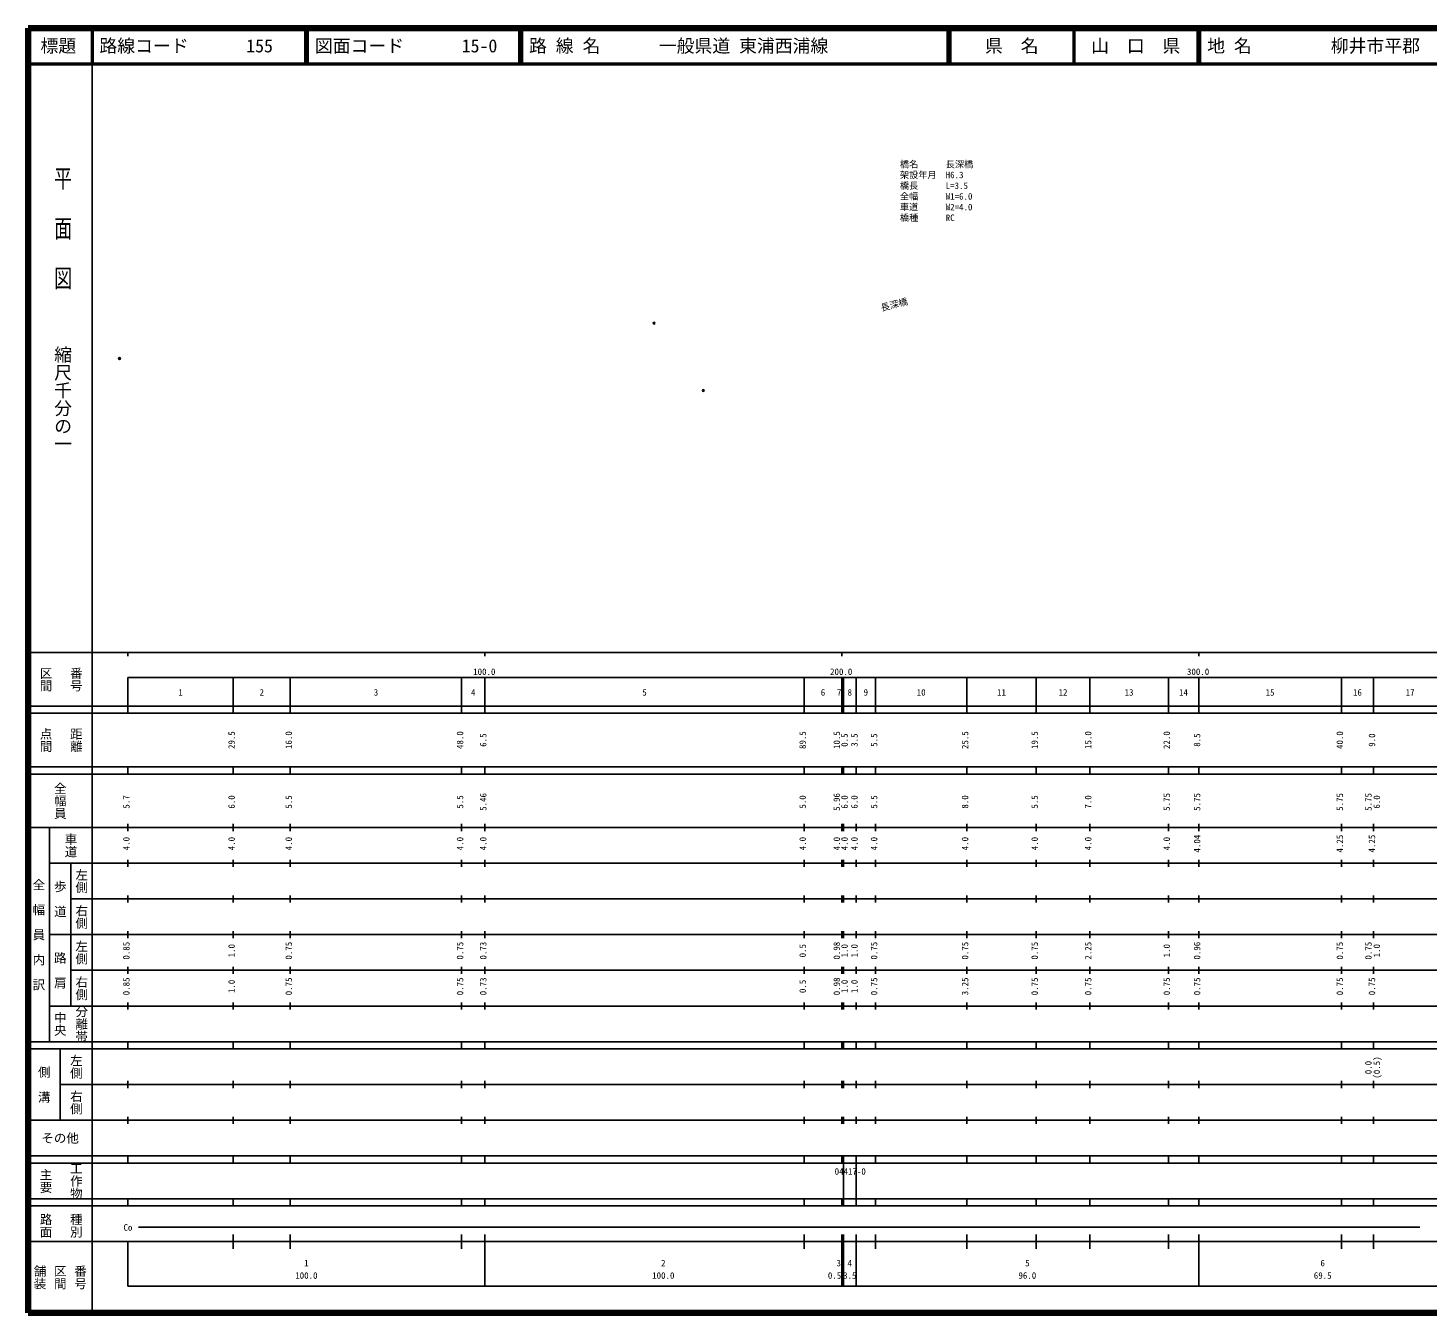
# Model space of a CAD drawing. Units: millimetres on the paper. Extents: x 40 to 680, y 20 to 380.
# Drawn here: x 40 to 432.3, y 20 to 380 of the extents above; entities that cross this region are included whole.
import ezdxf
from ezdxf.enums import TextEntityAlignment as Align

# ---------------------------------------------------------------- set-up
doc = ezdxf.new("R2010")
doc.units = ezdxf.units.MM
doc.header["$PDMODE"] = 32
doc.header["$PDSIZE"] = 0.5
for name, color, linetype in [('M-OTRS', 6, 'Continuous'), ('M-STR-HTXT', 7, 'Continuous'), ('M-STR-STR1', 1, 'Continuous'), ('M-TTL-TXT', 7, 'Continuous')]:
    doc.layers.add(name, color=color, linetype=linetype)
for name, color, linetype, lineweight in [('M-TTL', 2, 'Continuous', 140), ('M-TTL-BAND', 7, 'Continuous', 25), ('M-TTL-LINE', 7, 'Continuous', 50)]:
    doc.layers.add(name, color=color, linetype=linetype, lineweight=lineweight)
doc.styles.add('@ＭＳ ゴシック', font='')
doc.styles.add('ＭＳ ゴシック', font='')
doc.styles.get('@ＭＳ ゴシック').set_extended_font_data('@MS Gothic')
doc.styles.get('ＭＳ ゴシック').set_extended_font_data('MS Gothic')

msp = doc.modelspace()

# ---------------------------------------------------------------- linework, layer by layer
at = {"layer": 'M-OTRS'}
for p in [(215.386, 297.3), (65.65, 287.406), (229.223, 278.448)]:
    msp.add_point(p, dxfattribs=at)
at = {"layer": 'M-TTL'}
for p, q in [((40, 380), (40, 20)), ((680, 380), (40, 380)), ((40, 20), (680, 20))]:
    msp.add_line(p, q, dxfattribs=at)
at = {"layer": 'M-TTL-BAND'}
for p, q in [((58, 370), (58, 20)), ((40, 205), (579, 205)), ((68, 205), (68, 204)), ((168, 205), (168, 204)), ((268, 205), (268, 204)), ((368, 205), (368, 204)), ((68, 198), (579, 198)), ((68, 198), (68, 188)), ((97.5, 188), (97.5, 198)), ((113.5, 188), (113.5, 198)), ((161.5, 188), (161.5, 198)), ((168, 188), (168, 198)), ((257.5, 188), (257.5, 198)), ((268, 188), (268, 198)), ((268.5, 188), (268.5, 198)), ((272, 188), (272, 198)), ((277.5, 188), (277.5, 198)), ((303, 188), (303, 198)), ((322.5, 188), (322.5, 198)), ((337.5, 188), (337.5, 198)), ((359.5, 188), (359.5, 198)), ((368, 188), (368, 198)), ((408, 188), (408, 198)), ((417, 188), (417, 198)), ((40, 190), (579, 190)), ((40, 188), (579, 188)), ((40, 173), (579, 173)), ((68, 171), (68, 173)), ((97.5, 171), (97.5, 173)), ((113.5, 171), (113.5, 173)), ((161.5, 171), (161.5, 173)), ((168, 171), (168, 173)), ((257.5, 171), (257.5, 173)), ((268, 171), (268, 173)), ((268.5, 171), (268.5, 173)), ((272, 171), (272, 173)), ((277.5, 171), (277.5, 173)), ((303, 171), (303, 173)), ((322.5, 171), (322.5, 173)), ((337.5, 171), (337.5, 173)), ((359.5, 171), (359.5, 173)), ((368, 171), (368, 173)), ((408, 171), (408, 173)), ((417, 171), (417, 173)), ((40, 171), (579, 171)), ((68, 155), (68, 157)), ((97.5, 155), (97.5, 157)), ((113.5, 155), (113.5, 157)), ((161.5, 155), (161.5, 157)), ((168, 155), (168, 157)), ((257.5, 155), (257.5, 157)), ((268, 155), (268, 157)), ((268.5, 155), (268.5, 157)), ((272, 155), (272, 157)), ((277.5, 155), (277.5, 157)), ((303, 155), (303, 157)), ((322.5, 155), (322.5, 157)), ((337.5, 155), (337.5, 157)), ((359.5, 155), (359.5, 157)), ((368, 155), (368, 157)), ((408, 155), (408, 157)), ((417, 155), (417, 157)), ((40, 156), (579, 156)), ((46, 96), (46, 156)), ((46, 146), (579, 146)), ((52, 146), (52, 106)), ((68, 145), (68, 147)), ((97.5, 145), (97.5, 147)), ((113.5, 145), (113.5, 147)), ((161.5, 145), (161.5, 147)), ((168, 145), (168, 147)), ((257.5, 145), (257.5, 147)), ((268, 145), (268, 147)), ((268.5, 145), (268.5, 147)), ((272, 145), (272, 147)), ((277.5, 145), (277.5, 147)), ((303, 145), (303, 147)), ((322.5, 145), (322.5, 147)), ((337.5, 145), (337.5, 147)), ((359.5, 145), (359.5, 147)), ((368, 145), (368, 147)), ((408, 145), (408, 147)), ((417, 145), (417, 147)), ((52, 136), (579, 136)), ((68, 135), (68, 137)), ((97.5, 135), (97.5, 137)), ((113.5, 135), (113.5, 137)), ((161.5, 135), (161.5, 137)), ((168, 135), (168, 137)), ((257.5, 135), (257.5, 137)), ((268, 135), (268, 137)), ((268.5, 135), (268.5, 137)), ((272, 135), (272, 137)), ((277.5, 135), (277.5, 137)), ((303, 135), (303, 137)), ((322.5, 135), (322.5, 137)), ((337.5, 135), (337.5, 137)), ((359.5, 135), (359.5, 137)), ((368, 135), (368, 137)), ((408, 135), (408, 137)), ((417, 135), (417, 137)), ((46, 126), (579, 126)), ((68, 125), (68, 127)), ((97.5, 125), (97.5, 127)), ((113.5, 125), (113.5, 127)), ((161.5, 125), (161.5, 127)), ((168, 125), (168, 127)), ((257.5, 125), (257.5, 127)), ((268, 125), (268, 127)), ((268.5, 125), (268.5, 127)), ((272, 125), (272, 127)), ((277.5, 125), (277.5, 127)), ((303, 125), (303, 127)), ((322.5, 125), (322.5, 127)), ((337.5, 125), (337.5, 127)), ((359.5, 125), (359.5, 127)), ((368, 125), (368, 127)), ((408, 125), (408, 127)), ((417, 125), (417, 127)), ((52, 116), (579, 116)), ((68, 115), (68, 117)), ((97.5, 115), (97.5, 117)), ((113.5, 115), (113.5, 117)), ((161.5, 115), (161.5, 117)), ((168, 115), (168, 117)), ((257.5, 115), (257.5, 117)), ((268, 115), (268, 117)), ((268.5, 115), (268.5, 117)), ((272, 115), (272, 117)), ((277.5, 115), (277.5, 117)), ((303, 115), (303, 117)), ((322.5, 115), (322.5, 117)), ((337.5, 115), (337.5, 117)), ((359.5, 115), (359.5, 117)), ((368, 115), (368, 117)), ((408, 115), (408, 117)), ((417, 115), (417, 117)), ((46, 106), (579, 106)), ((68, 105), (68, 107)), ((97.5, 105), (97.5, 107)), ((113.5, 105), (113.5, 107)), ((161.5, 105), (161.5, 107)), ((168, 105), (168, 107)), ((257.5, 105), (257.5, 107)), ((268, 105), (268, 107)), ((268.5, 105), (268.5, 107)), ((272, 105), (272, 107)), ((277.5, 105), (277.5, 107)), ((303, 105), (303, 107)), ((322.5, 105), (322.5, 107)), ((337.5, 105), (337.5, 107)), ((359.5, 105), (359.5, 107)), ((368, 105), (368, 107)), ((408, 105), (408, 107)), ((417, 105), (417, 107)), ((40, 96), (579, 96)), ((68, 94), (68, 96)), ((97.5, 94), (97.5, 96)), ((113.5, 94), (113.5, 96)), ((161.5, 94), (161.5, 96)), ((168, 94), (168, 96)), ((257.5, 94), (257.5, 96)), ((268, 94), (268, 96)), ((268.5, 94), (268.5, 96)), ((272, 94), (272, 96)), ((277.5, 94), (277.5, 96)), ((303, 94), (303, 96)), ((322.5, 94), (322.5, 96)), ((337.5, 94), (337.5, 96)), ((359.5, 94), (359.5, 96)), ((368, 94), (368, 96)), ((408, 94), (408, 96)), ((417, 94), (417, 96)), ((40, 94), (579, 94)), ((49, 94), (49, 74)), ((49, 84), (579, 84)), ((68, 83), (68, 85)), ((97.5, 83), (97.5, 85)), ((113.5, 83), (113.5, 85)), ((161.5, 83), (161.5, 85)), ((168, 83), (168, 85)), ((257.5, 83), (257.5, 85)), ((268, 83), (268, 85)), ((268.5, 83), (268.5, 85)), ((272, 83), (272, 85)), ((277.5, 83), (277.5, 85)), ((303, 83), (303, 85)), ((322.5, 83), (322.5, 85)), ((337.5, 83), (337.5, 85)), ((359.5, 83), (359.5, 85)), ((368, 83), (368, 85)), ((408, 83), (408, 85)), ((417, 83), (417, 85)), ((68, 73), (68, 75)), ((97.5, 73), (97.5, 75)), ((113.5, 73), (113.5, 75)), ((161.5, 73), (161.5, 75)), ((168, 73), (168, 75)), ((257.5, 73), (257.5, 75)), ((268, 73), (268, 75)), ((268.5, 73), (268.5, 75)), ((272, 73), (272, 75)), ((277.5, 73), (277.5, 75)), ((303, 73), (303, 75)), ((322.5, 73), (322.5, 75)), ((337.5, 73), (337.5, 75)), ((359.5, 73), (359.5, 75)), ((368, 73), (368, 75)), ((408, 73), (408, 75)), ((417, 73), (417, 75)), ((40, 74), (579, 74)), ((40, 64), (579, 64)), ((68, 62), (68, 64)), ((97.5, 62), (97.5, 64)), ((113.5, 62), (113.5, 64)), ((161.5, 62), (161.5, 64)), ((168, 62), (168, 64)), ((257.5, 62), (257.5, 64)), ((268, 62), (268, 64)), ((268.5, 62), (268.5, 64)), ((272, 62), (272, 64)), ((277.5, 62), (277.5, 64)), ((303, 62), (303, 64)), ((322.5, 62), (322.5, 64)), ((337.5, 62), (337.5, 64)), ((359.5, 62), (359.5, 64)), ((368, 62), (368, 64)), ((408, 62), (408, 64)), ((417, 62), (417, 64)), ((40, 62), (579, 62)), ((268.5, 52), (268.5, 62)), ((272, 52), (272, 62)), ((40, 52), (579, 52)), ((68, 50), (68, 52)), ((97.5, 50), (97.5, 52)), ((113.5, 50), (113.5, 52)), ((161.5, 50), (161.5, 52)), ((168, 50), (168, 52)), ((257.5, 50), (257.5, 52)), ((268, 50), (268, 52)), ((268.5, 50), (268.5, 52)), ((272, 50), (272, 52)), ((277.5, 50), (277.5, 52)), ((303, 50), (303, 52)), ((322.5, 50), (322.5, 52)), ((337.5, 50), (337.5, 52)), ((359.5, 50), (359.5, 52)), ((368, 50), (368, 52)), ((408, 50), (408, 52)), ((417, 50), (417, 52)), ((40, 50), (579, 50)), ((71, 44), (430, 44)), ((40, 40), (579, 40)), ((68, 40), (68, 27.5)), ((97.5, 38), (97.5, 42)), ((113.5, 38), (113.5, 42)), ((161.5, 38), (161.5, 42)), ((168, 27.5), (168, 42)), ((257.5, 38), (257.5, 42)), ((268, 27.5), (268, 42)), ((268.5, 27.5), (268.5, 42)), ((272, 27.5), (272, 42)), ((277.5, 38), (277.5, 42)), ((303, 38), (303, 42)), ((322.5, 38), (322.5, 42)), ((337.5, 38), (337.5, 42)), ((359.5, 38), (359.5, 42)), ((368, 27.5), (368, 42)), ((408, 38), (408, 42)), ((417, 38), (417, 42)), ((68, 27.5), (579, 27.5))]:
    msp.add_line(p, q, dxfattribs=at)
at = {"layer": 'M-TTL-LINE'}
for p, q in [((58, 380), (58, 370)), ((117.75, 380), (117.75, 370)), ((118.25, 380), (118.25, 370)), ((177.75, 380), (177.75, 370)), ((178.25, 380), (178.25, 370)), ((297.75, 380), (297.75, 370)), ((298.25, 380), (298.25, 370)), ((333, 380), (333, 370)), ((367.75, 380), (367.75, 370)), ((368.25, 380), (368.25, 370)), ((40, 370), (680, 370))]:
    msp.add_line(p, q, dxfattribs=at)

# ---------------------------------------------------------------- texts
at = {"layer": 'M-STR-HTXT', "style": 'ＭＳ ゴシック'}
for s, p in [('橋名\u3000\u3000\u3000長深橋', (284.296, 340.368)), ('架設年月\u3000H6.3', (284.296, 337.368)), ('橋長\u3000\u3000\u3000L=3.5', (284.296, 334.368)), ('全幅\u3000\u3000\u3000W1=6.0', (284.296, 331.368)), ('車道\u3000\u3000\u3000W2=4.0', (284.296, 328.368)), ('橋種\u3000\u3000\u3000RC', (284.296, 325.368))]:
    msp.add_text(s, height=1.833, dxfattribs=at).set_placement(p, align=Align.BOTTOM_LEFT)
at = {"layer": 'M-STR-STR1', "style": 'ＭＳ ゴシック'}
msp.add_text('長深橋', height=1.833, rotation=14.541, dxfattribs=at).set_placement((279.331, 300.127), align=Align.BOTTOM_LEFT)
at = {"layer": 'M-TTL-BAND', "style": '@ＭＳ ゴシック', "width": 1.4}
msp.add_text('平  面  図', height=3.666, rotation=270, dxfattribs=at).set_placement((49.777, 306.475), align=Align.MIDDLE_RIGHT)
at = {"layer": 'M-TTL-BAND', "style": '@ＭＳ ゴシック'}
msp.add_text('縮尺千分の一', height=3.666, rotation=270, dxfattribs=at).set_placement((49.777, 261.03), align=Align.MIDDLE_RIGHT)
for s, p in [('区間', (45, 197.5)), ('番号', (53.5, 197.5)), ('点間', (45, 180.5)), ('距離', (53.5, 180.5)), ('全幅員', (49, 163.5)), ('車道', (52, 151)), ('全\u3000幅\u3000員\u3000内\u3000訳', (43, 126)), ('左側', (55, 141)), ('歩\u3000道', (49, 136)), ('右側', (55, 131)), ('左側', (55, 121)), ('路\u3000肩', (49, 116)), ('右側', (55, 111)), ('分離帯', (55, 101)), ('中央', (49, 101)), ('左側', (53.5, 89)), ('側\u3000溝', (44.5, 84)), ('右側', (53.5, 79)), ('主要', (45, 57)), ('工作物', (53.5, 57)), ('路面', (45, 44.5)), ('種別', (53.5, 44.5)), ('舗装', (43.333, 30)), ('区間', (49, 30)), ('番号', (54.667, 30))]:
    msp.add_text(s, height=2.566, rotation=270, dxfattribs=at).set_placement(p, align=Align.MIDDLE_CENTER)
at = {"layer": 'M-TTL-BAND', "style": 'ＭＳ ゴシック'}
for s, p in [('100.0', (167.844, 198.195)), ('200.0', (267.844, 198.195)), ('300.0', (367.844, 198.195)), ('1', (82.75, 192.405)), ('2', (105.5, 192.405)), ('3', (137.5, 192.405)), ('4', (164.75, 192.405)), ('5', (212.75, 192.405)), ('6', (262.75, 192.405)), ('7', (267.289, 192.405)), ('8', (270.25, 192.405)), ('9', (274.75, 192.405)), ('10', (290.25, 192.405)), ('11', (312.75, 192.405)), ('12', (330, 192.405)), ('13', (348.5, 192.405)), ('14', (363.75, 192.405)), ('15', (388, 192.405)), ('16', (412.5, 192.405)), ('17', (427.25, 192.405)), ('Co', (68, 42.5)), ('100.0', (118, 29.033)), ('1', (118, 32.523)), ('100.0', (218, 29.033)), ('2', (218, 32.523)), ('0.5', (265.986, 29.033)), ('3', (267.155, 32.523)), ('3.5', (270.25, 29.033)), ('4', (270.25, 32.523)), ('96.0', (320, 29.033)), ('5', (320, 32.523)), ('69.5', (402.75, 29.033)), ('6', (402.75, 32.523))]:
    msp.add_text(s, height=1.833, dxfattribs=at).set_placement(p, align=Align.BOTTOM_CENTER)
for s, p in [('29.5', (98.5, 180.5)), ('16.0', (114.5, 180.5)), ('48.0', (162.5, 180.5)), ('6.5', (169, 180.5)), ('89.5', (258.5, 180.5)), ('10.5', (268.05, 180.5)), ('0.5', (270.231, 180.5)), ('3.5', (273, 180.5)), ('5.5', (278.5, 180.5)), ('25.5', (304, 180.5)), ('19.5', (323.5, 180.5)), ('15.0', (338.5, 180.5)), ('22.0', (360.5, 180.5)), ('8.5', (369, 180.5)), ('40.0', (409, 180.5)), ('9.0', (418, 180.5)), ('5.7', (69, 163.174)), ('6.0', (98.5, 163.174)), ('5.5', (114.5, 163.174)), ('5.5', (162.5, 163.174)), ('5.46', (169, 163.174)), ('5.0', (258.5, 163.174)), ('5.96', (268.05, 163.174)), ('6.0', (270.231, 163.174)), ('6.0', (273, 163.174)), ('5.5', (278.5, 163.174)), ('8.0', (304, 163.174)), ('5.5', (323.5, 163.174)), ('7.0', (338.5, 163.174)), ('5.75', (360.5, 163.174)), ('5.75', (369, 163.174)), ('5.75', (409, 163.174)), ('5.75', (417, 163.174)), ('6.0', (419.37, 163.174)), ('4.0', (69, 151.5)), ('4.0', (98.5, 151.5)), ('4.0', (114.5, 151.5)), ('4.0', (162.5, 151.5)), ('4.0', (169, 151.5)), ('4.0', (258.5, 151.5)), ('4.0', (268.05, 151.5)), ('4.0', (270.231, 151.5)), ('4.0', (273, 151.5)), ('4.0', (278.5, 151.5)), ('4.0', (304, 151.5)), ('4.0', (323.5, 151.5)), ('4.0', (338.5, 151.5)), ('4.0', (360.5, 151.5)), ('4.04', (369, 151.5)), ('4.25', (409, 151.5)), ('4.25', (418, 151.5)), ('0.85', (69, 121.5)), ('1.0', (98.5, 121.5)), ('0.75', (114.5, 121.5)), ('0.75', (162.5, 121.5)), ('0.73', (169, 121.5)), ('0.5', (258.5, 121.5)), ('0.98', (268.05, 121.5)), ('1.0', (270.231, 121.5)), ('1.0', (273, 121.5)), ('0.75', (278.5, 121.5)), ('0.75', (304, 121.5)), ('0.75', (323.5, 121.5)), ('2.25', (338.5, 121.5)), ('1.0', (360.5, 121.5)), ('0.96', (369, 121.5)), ('0.75', (409, 121.5)), ('0.75', (417, 121.5)), ('1.0', (419.37, 121.5)), ('0.85', (69, 111.5)), ('0.75', (114.5, 111.5)), ('0.75', (162.5, 111.5)), ('0.73', (169, 111.5)), ('0.98', (268.05, 111.5)), ('0.75', (278.5, 111.5)), ('3.25', (304, 111.5)), ('0.75', (323.5, 111.5)), ('0.75', (338.5, 111.5)), ('0.75', (360.5, 111.5)), ('0.75', (369, 111.5)), ('0.75', (409, 111.5)), ('0.75', (418, 111.5)), ('1.0', (98.5, 111.5)), ('0.5', (258.5, 111.5)), ('1.0', (270.231, 111.5)), ('1.0', (273, 111.5)), ('0.0', (417, 88.764)), ('(0.5)', (419.37, 88.764))]:
    msp.add_text(s, height=1.833, rotation=90, dxfattribs=at).set_placement(p, align=Align.BOTTOM_CENTER)
for s, height, p in [('その他', 2.566, (49, 69)), ('04417-0', 1.833, (270.374, 59.655))]:
    msp.add_text(s, height=height, dxfattribs=at).set_placement(p, align=Align.MIDDLE_CENTER)
at = {"layer": 'M-TTL-TXT', "style": 'ＭＳ ゴシック'}
for s, p in [('標題', (48.5, 375)), ('県\u3000名', (315.625, 375)), ('山\u3000口\u3000県', (350.375, 375))]:
    msp.add_text(s, height=3.666, dxfattribs=at).set_placement(p, align=Align.MIDDLE_CENTER)
for s, p in [('路線コード', (60, 375)), ('155', (101.142, 375)), ('図面コード', (120.38, 375)), ('15-0', (161.521, 375)), ('路 線 名', (180.38, 375)), ('一般県道 東浦西浦線', (216.734, 375)), ('地 名', (370.38, 375)), ('柳井市平郡', (405.024, 375))]:
    msp.add_text(s, height=3.666, dxfattribs=at).set_placement(p, align=Align.MIDDLE_LEFT)

doc.saveas('drawing.dxf')
